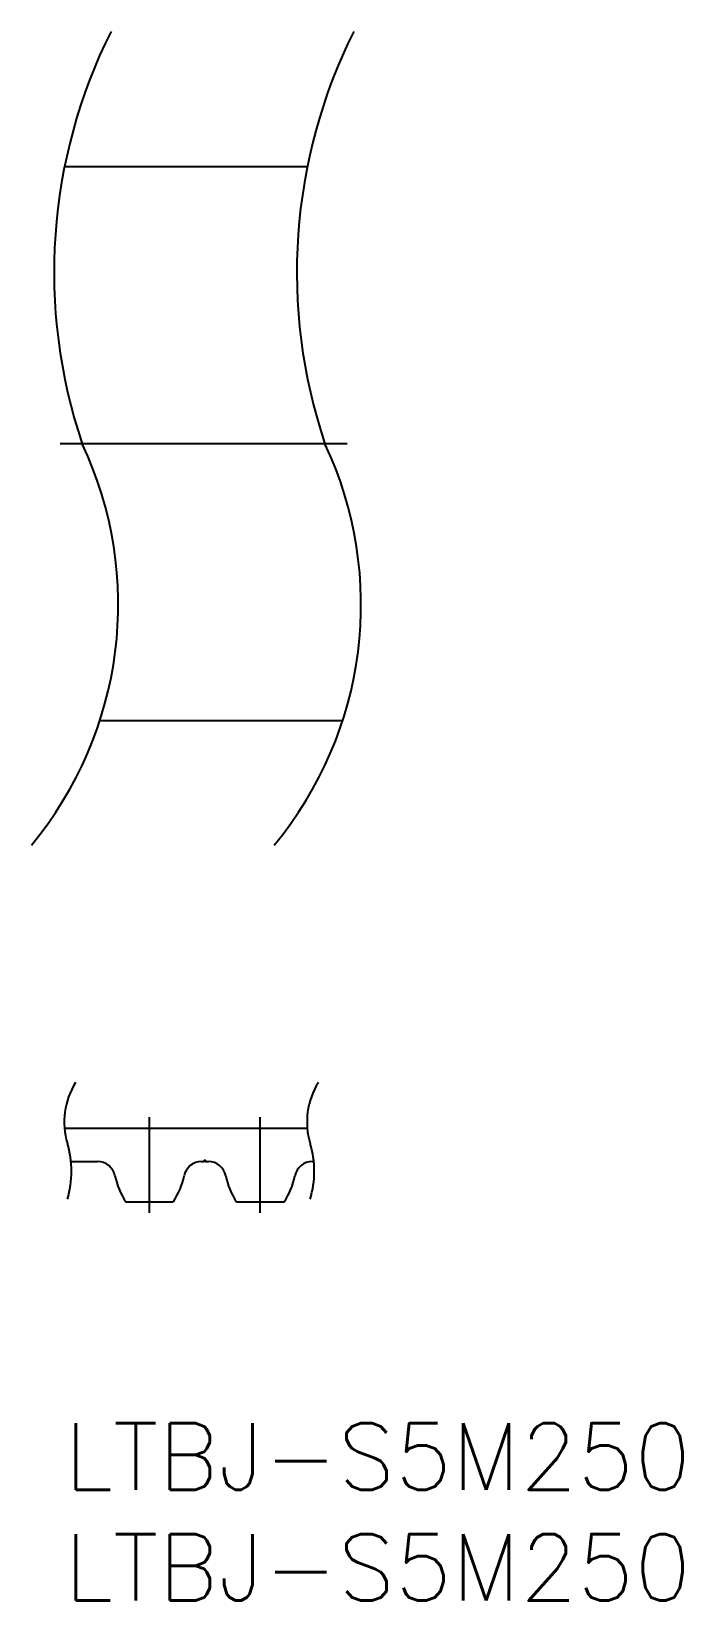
# Model space of a CAD drawing. Extents: x -1.5 to 27.9, y -8 to 62.8.
import ezdxf

# ---------------------------------------------------------------- set-up
doc = ezdxf.new("R2010")
doc.units = 0
doc.header["$LTSCALE"] = 0.5
doc.linetypes.add('CENTER', pattern=[50.8, 31.75, -6.35, 6.35, -6.35])
for name, color, linetype in [('MSM_CENTER', 1, 'CENTER'), ('MSM_CONTINUOUS', 7, 'CONTINUOUS'), ('MSM_NARROW', 5, 'CONTINUOUS'), ('MSM_PART_NUMBER', 7, 'CONTINUOUS')]:
    doc.layers.add(name, color=color, linetype=linetype)
doc.styles.get("Standard").update_dxf_attribs({"font": 'txt.shx', "height": 3, "bigfont": 'bigfont.shx'})

# ---------------------------------------------------------------- blocks, each defined once
blk = doc.blocks.new('*U4')
at = {"layer": 'MSM_PART_NUMBER'}
blk.add_text('LTBJ-S5M250', height=3, dxfattribs=at).set_placement((0, -3))
blk = doc.blocks.new('*U5')
at = {"layer": 'MSM_PART_NUMBER'}
blk.add_text('LTBJ-S5M250', height=3, dxfattribs=at).set_placement((0, -8))

msp = doc.modelspace()

# ---------------------------------------------------------------- linework, layer by layer
at = {"layer": 'MSM_CENTER'}
for p, q in [((12.755, 44.201), (-0.203, 44.201)), ((3.838, 9.5), (3.838, 13.81)), ((8.838, 9.5), (8.838, 13.81))]:
    msp.add_line(p, q, dxfattribs=at)
at = {"layer": 'MSM_CONTINUOUS'}
for p, q in [((10.958, 56.701), (0, 56.701)), ((12.552, 31.701), (1.594, 31.701)), ((10.958, 13.31), (0, 13.31)), ((0.296, 11.81), (1.493, 11.81)), ((6.183, 11.81), (6.298, 11.81)), ((6.308, 11.85), (6.308, 11.82)), ((6.358, 11.86), (6.318, 11.86)), ((6.368, 11.82), (6.368, 11.85)), ((6.378, 11.81), (6.493, 11.81)), ((11.183, 11.81), (11.253, 11.81)), ((2.763, 10), (4.912, 10)), ((7.763, 10), (9.912, 10))]:
    msp.add_line(p, q, dxfattribs=at)
for centre, radius, start, end in [((1.493, 11.01), 0.8, 11.39261, 90), ((6.183, 11.01), 0.8, 90, 168.60739), ((6.298, 11.82), 0.01, 270, 0), ((6.318, 11.85), 0.01, 90, 180), ((6.358, 11.85), 0.01, 0, 90), ((6.378, 11.82), 0.01, 180, 270), ((6.493, 11.01), 0.8, 11.39261, 90), ((11.183, 11.01), 0.8, 90, 168.60739), ((5.463, 11.81), 3.25, 191.39261, 213.84327), ((2.213, 11.81), 3.25, 326.15673, 348.60739), ((10.463, 11.81), 3.25, 191.39261, 213.84327), ((7.213, 11.81), 3.25, 326.15673, 348.60739)]:
    msp.add_arc(centre, radius, start, end, dxfattribs=at)
at = {"layer": 'MSM_NARROW'}
for centre, radius, start, end in [((23.767, 51.941), 24.239, 153.36362, 198.62146), ((34.725, 51.941), 24.239, 153.36362, 198.62146), ((-14.555, 36.946), 16.98, 320.27459, 25.29426), ((-3.597, 36.946), 16.98, 320.27459, 25.29426), ((3.352, 13.596), 3.364, 147.93475, 196.67315), ((14.309, 13.596), 3.364, 147.93475, 196.67315), ((-3.958, 11.374), 4.276, 342.91329, 17.08671), ((7, 11.374), 4.276, 342.91329, 17.08671)]:
    msp.add_arc(centre, radius, start, end, dxfattribs=at)

# ---------------------------------------------------------------- block references
at = {"layer": 'MSM_CONTINUOUS'}
for name in ['*U4', '*U5']:
    msp.add_blockref(name, (0, 0), dxfattribs=at)

doc.saveas('drawing.dxf')
